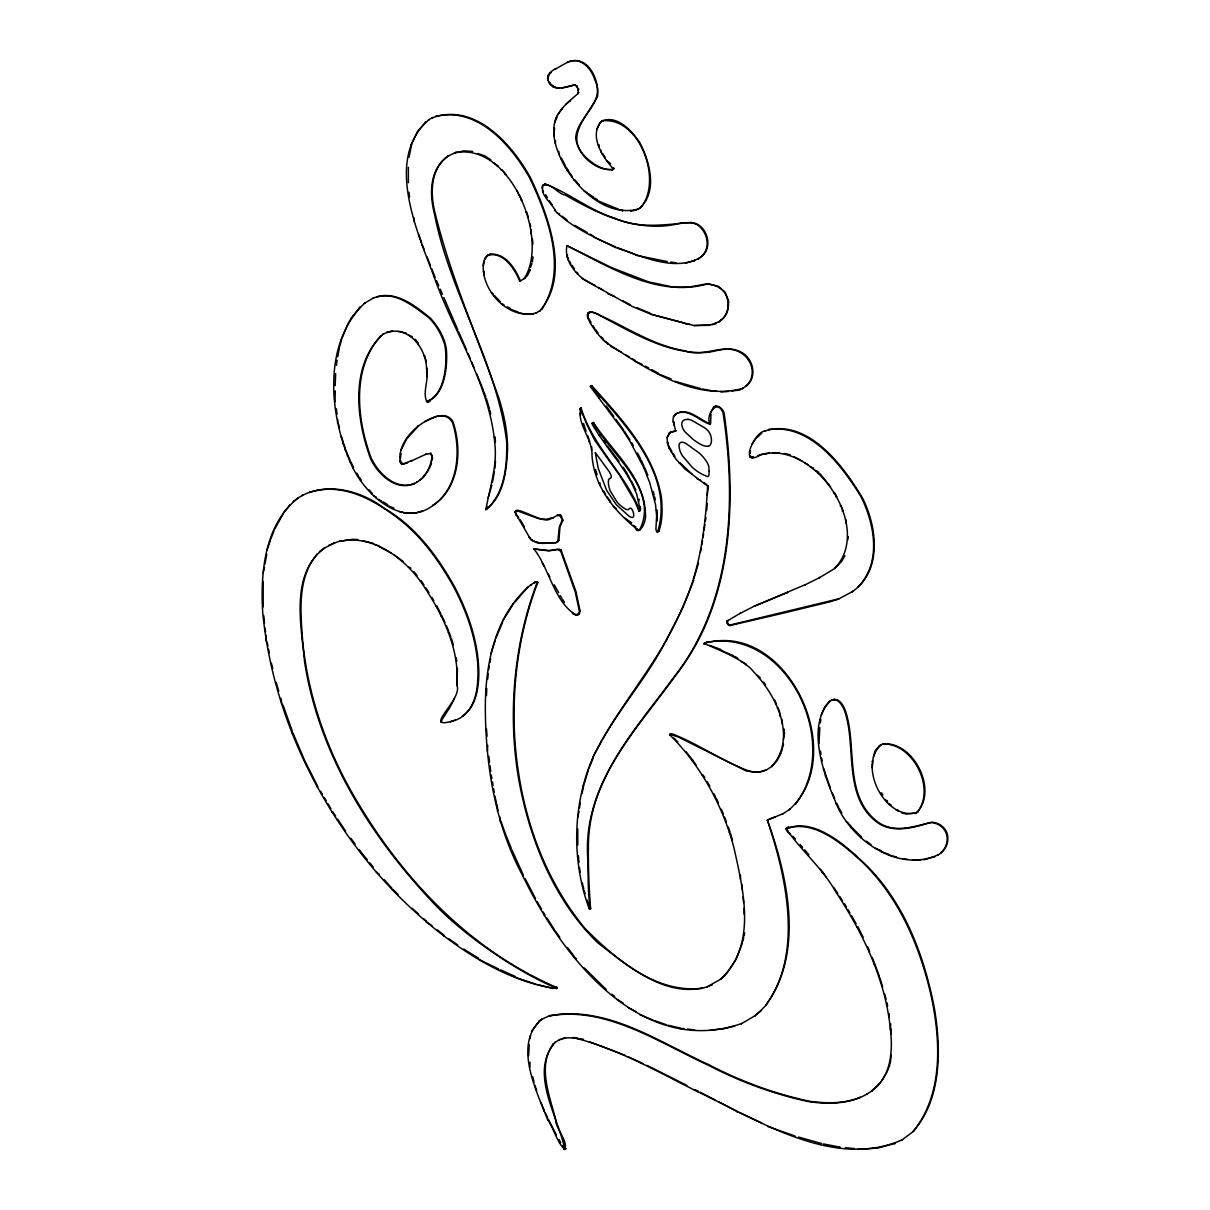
<?xml version="1.0" encoding="UTF-8"?>
<svg xmlns="http://www.w3.org/2000/svg" width="1210" height="1210" viewBox="0 0 1210 1210"><rect width="100%" height="100%" fill="white"/><g stroke="black" fill="none" stroke-linecap="round" stroke-linejoin="round"><path stroke-width="1.5" d="M422.456 477.874L419.658 480.234C427.387 476.755 434.677 455.837 430.73 454.113M575.673 138.016C576.777 117.022 605.998 103.183 594.972 80.283C591.66 68.773 580.543 55.842 567.278 62.436C587.47 53.149 599.918 80.178 597.498 96.558C584.611 120.183 562.242 139.452 590.298 161.096C596.454 166.209 605.514 170.882 613.5 169.234C614.377 167.661 613.001 168.326 612.865 169.536C595.577 171.245 577.987 155.258 575.673 138.016L576.368 137.622M844.232 556.116L844.928 555.708L841.631 561.44L834.597 568.534C875.011 526.607 811.698 435.993 757.702 455.746M433.467 417.662L424.831 421.624C432.802 416.89 447.503 410.75 452.994 422.003C462.447 449.47 459.377 487.706 433.407 505.145C402.627 528.876 366.343 495.268 352.866 467.816C329.165 417.995 321.512 343.625 364.981 302.923L364.286 303.332L373.724 297.872L373.028 298.265C394.399 288.827 415.045 305.616 430.639 318.427C438.383 327.093 444.977 337.877 446.354 349.614C447.776 366.07 444.887 395.292 426.933 401.735C422.003 392.524 429.52 378.548 426.525 368.657C426.313 348.722 408.98 325.309 386.882 332.478L392.569 330.98L391.858 331.389M578.304 92.141C577.684 97.405 579.847 85.592 574.357 85.048C566.658 87.075 553.499 92.005 548.826 82.083C544.984 76.623 550.671 70.83 555.723 68.849L555.027 69.257L567.974 62.028M420.354 479.825L416.83 482.23L417.541 481.837C398.725 493.756 378.17 475.364 370.562 458.651C356.239 419.9 349.539 364.936 383.071 334.232L382.375 334.641L387.578 332.084M413.79 483.818L414.501 483.425C395.927 490.882 378.73 473.67 371.258 458.257C356.905 419.915 351.202 368.203 381.029 335.699L380.318 336.108M780.374 753.391L781.07 752.983L777.38 760.349L771.783 766.459C797.345 737.813 776.412 695.523 753.769 671.973C743.847 658.724 712.524 647.516 704.099 643.402C787.755 619.127 850.07 755.781 789.253 809.672L789.964 809.278L782.22 814.194L782.915 813.785L769.53 819.14L775.413 816.901L774.703 817.31M879.443 1083.389L880.139 1082.98L871.26 1091.299C891.226 1077.293 893.01 1051.399 890.394 1029.362C885.599 979.238 862.503 932.381 835.172 890.832C822.24 867.933 800.581 849.965 786.107 828.714C812.833 819.231 840.33 842.357 859.13 859.1C898.077 894.886 919.539 944.934 931.11 995.618C940.654 1040.192 943.588 1094.158 913.142 1131.501C941.622 1099.073 941.183 1050.114 934.634 1009.639C924.788 957.821 905.715 905.67 868.281 867.207C849.269 848.86 815.177 815.827 786.092 828.941M941.319 852.46L940.624 852.868C947.778 847.318 949.502 835.974 943.709 828.926C940.367 824.857 935.164 822.407 929.885 822.618C913.126 827.761 893.706 833.524 877.658 822.755C842.553 797.027 856.71 747.674 844.943 711.843C843.022 706.595 838.772 697.686 831.663 700.257C838.848 696.476 843.824 706.005 845.639 711.435C857.421 747.266 843.264 796.619 878.354 822.361C894.976 833.826 914.624 826.203 932.033 822.21C937.009 822.467 941.713 825.008 944.753 828.941C951.302 837.486 946.976 850.645 937.508 855.183L938.204 854.774C900.225 872.244 856.408 843.657 838.817 809.414C826.506 781.478 803.667 726.711 830.801 700.545L830.105 700.953L832.374 699.849M556.418 988.509C490.715 980.039 421.019 923.835 376.128 871.896C313.889 799.281 271.932 708.047 262.721 612.502C260.347 572.587 264.415 524.611 298.144 497.93L293.228 501.605L293.924 501.212M263.19 606.921L263.175 581.36M718.921 321.845L709.378 325.354L693.92 325.535L650.95 314.237L631.484 306.13L584.793 280.206C574.342 272.462 563.981 259.575 566.945 245.69L611.368 267.531L648.469 281.87L673.788 287.224L688.792 287.103L707.532 283.73L718.377 286.331L725.259 292.26L728.647 301.199L728.178 308.868L726.529 313.965L723.852 317.882L718.211 322.238L721.493 320.045M657.136 531.81L655.896 529.481L656.637 515.868L655.548 504.706L649.785 482.866L644.038 468.164L630.138 441.635L622.817 430.2L590.525 386.792L591.781 385.733C620.7 417.828 653.687 452.812 661.356 496.947C662.399 508.321 662.838 520.527 658.784 531.205C657.136 532.43 656.606 531.795 658.8 531.145M548.024 80.223L548.614 75.353L550.943 72.494L549.491 73.583M551.73 518.198L551.034 518.606L553.106 517.714L546.103 519.287L538.344 518.591L517.789 511.028L514.719 511.875L530.54 539.221L535.818 542.307L542.201 543.426L555.511 542.851L557.855 541.339L559.292 527.182L562.302 519.846L560.26 515.838L557.084 515.399L560.638 515.158L562.952 520.043L559.988 526.773L558.914 540.099L556.207 542.443M613.077 168.553C603.019 157.618 588.801 136.306 601.022 121.802L600.311 122.21L601.975 121.015L601.279 121.424C616.601 114.058 631.847 130.771 639.697 142.432C649.785 161.611 658.164 192.42 639.228 208.528L639.939 208.12L637.549 209.466L638.26 209.058C606.891 217.482 576.383 188.775 562.726 162.579C557.568 152.006 553.061 140.436 553.862 128.472C554.12 112.908 567.414 102.517 578.274 93.412M430.291 453.478L425.784 454.385L426.495 453.992L411.37 460.95L412.065 460.541C408.829 460.753 403.021 466.954 400.329 462.568C397.213 445.386 411.687 429.172 425.542 421.231M639.636 529.844C660.252 489.475 609.159 453.054 593.233 422.532L592.446 422.971L593.233 422.532C591.055 424.665 592.976 424.755 593.444 422.577C612.366 451.784 645.202 477.572 645.459 515.052C646.533 519.105 640.755 535.697 635.825 528.241C613.243 509.924 593.747 485.301 591.977 454.945C592.643 439.139 576.02 422.668 581.072 408.103C592.038 444.72 622.379 471.068 637.61 505.659C637.534 509.395 641.678 513.63 640.271 506.551L639.44 510.862L640.12 510.484L639.001 511.043L634.887 501.333L620.049 476.029L594.866 440.5L587.576 426.071L580.407 408.511L581.345 408.239L579.908 409.751M713.083 407.861C717.318 403.233 723.338 408.995 724.23 413.608C736.678 502.785 733.139 602.837 674.817 676.481C638.154 727.679 589.179 777.122 588.438 844.414C588.075 865.876 588.983 887.369 590.586 908.77C587.334 894.886 588.62 871.714 587.546 855.349C584.248 783.778 634.66 730.553 674.106 676.889C732.443 602.807 736.708 501.817 722.945 412.338C716.774 398.423 705.536 414.652 709.892 424.271C699.516 420.989 689.05 408.647 677.192 413.26C689.08 407.528 700.151 420.626 710.588 423.863L710.981 414.107L710.27 414.516M913.837 1131.093L901.783 1140.077L902.478 1139.684C834.008 1170.342 758.08 1119.991 697.792 1091.768C658.452 1072.12 619.429 1049.615 576.625 1038.437C570.848 1037.545 564.722 1037.348 559.277 1039.829L559.988 1039.42L554.422 1042.763L555.133 1042.354C528.528 1072.468 558.566 1117.223 564.858 1149.485C556.645 1142.301 554.014 1128.159 547.555 1119.583C536.801 1091.299 512.48 1044.245 541.732 1019.274L538.571 1021.542M528.619 1055.68L529.239 1044.533L528.528 1044.941M818.989 743.409L819.82 727.558M357.071 539.902L357.782 539.494L352.08 539.342L339.617 541.384C371.47 534.26 402.189 556.57 420.369 581.163C441.287 611.64 459.83 647.259 456.911 685.374C463.248 699.985 418.857 732.05 455.459 720.086L454.763 720.495C474.819 713.356 478.918 690.607 478.812 672.049C478.298 641.572 468.013 612.048 453.795 585.368C436.583 554.982 414.652 525.594 383.751 508.003C360.988 490.791 328.5 482.064 301.971 495.616L302.666 495.223L297.448 498.339M462.734 715.927L462.038 716.335C477.768 705.309 478.207 683.635 477.905 666.317C476.12 637.972 466.394 610.687 453.1 585.776C439.079 561.016 422.033 537.074 399.436 519.438C374.555 499.972 342.188 481.777 309.639 492.364L310.335 491.956M487.887 255.31C503.39 251.09 515.036 269.27 519.725 281.31L520.421 280.901C515.324 268.817 506.793 254.766 492.077 253.949C485.286 254.145 482.76 261.768 483.229 267.486C483.304 293.153 510.106 320.211 536.121 312.966L535.425 313.36L540.567 310.41L539.872 310.819C571.12 274.957 548.054 215.244 530.479 177.689C511.845 144.096 474.653 101.912 431.985 117.945L432.681 117.536L428.431 119.911L429.142 119.518C383.479 158.676 417.949 232.88 434.405 277.74C454.068 333.098 489.868 384.599 494.905 444.388C497.249 466.727 489.717 488.053 485.815 509.697C505.024 493.725 507.066 465.351 506.688 441.983C497.023 362.213 449.424 292.442 434.42 213.595C429.202 193.933 429.535 167.903 448.713 155.742L444.766 158.601M485.815 509.697C504.101 495.979 506.642 470.055 507.595 448.819C507.61 431.486 503.98 414.395 498.807 397.924C477.118 336.516 450.649 276.651 435.116 213.187C430.458 194.81 429.958 171.775 445.461 158.192M564.344 1149.379C569.26 1142.089 555.163 1128.401 555.602 1119.386C549.885 1096.124 536.756 1065.45 553.605 1043.716L552.894 1044.109M657.65 531.961C674.681 475.636 625.812 424.937 591.04 386.111C591.297 385.536 590.661 386.353 591.463 385.551M724.351 975.759L725.047 975.351L720.373 979.404C757.581 945.479 743.242 889.713 733.789 847.151C722.521 805.058 700.726 765.567 669.735 734.803C671.505 731.959 676.451 736.179 678.976 736.587C703.131 747.16 725.198 762.542 750.049 771.39C755.509 772.615 761.377 772.252 766.52 769.938L758.065 772.388L746.267 770.936L678.265 736.996L669.886 734.304M427.175 376.885L427.236 368.248L426.525 368.657M441.348 720.797L440.818 721.599L449.772 707.563L454.416 698.624L453.72 699.032M746.812 385.566L742.063 388.788L742.774 388.38C693.451 401.69 644.476 367.628 605.061 341.795C597.906 334.762 591.387 326.518 587.591 317.186C585.368 309.442 597.271 312.558 600.009 315.613C633.692 333.098 669.493 355.513 708.954 352.246C716.139 350.824 723.368 348.601 730.764 349.327C737.298 350.265 743.832 353.335 747.598 358.946C753.996 366.675 753.996 379.214 746.116 385.975C756.976 377.959 753.785 361.049 743.787 353.774C725.939 341.069 704.296 358.432 684.936 350.824C651.101 345.349 622.968 324.416 591.932 311.877C590.435 311.681 588.967 312.24 587.924 313.299M579.439 611.504L575.189 591.72L560.623 551.004L557.296 549.567L548.75 550.898L533.928 548.992C549.113 567.838 554.044 602.172 576.217 615.073C578.879 615.542 578.955 612.23 580.135 611.095L575.899 591.327L561.137 550.338L558.007 549.159L549.461 550.505L533.928 548.992M588.075 315.341L588.62 312.891M918.118 811.759L917.422 812.152C936.056 788.572 913.036 743 883.088 743.984C913.474 740.807 938.839 791.113 916.318 812.878L917.014 812.485C885.569 821.59 857.179 766.248 881.092 744.755L879.156 745.98M433.407 505.145L432.696 505.553C458.681 488.235 461.297 450.574 452.676 423.077C449.318 415.317 439.79 413.956 432.757 418.07M641.497 206.986L640.801 207.394C662.989 181.56 640.287 116.704 602.308 120.788L603.019 120.38M720.797 320.453C729.237 313.798 730.553 299.838 723.716 291.565C719.632 286.619 713.114 284.259 706.837 284.138C657.166 297.705 609.689 266.911 566.945 245.69M335.215 385.642L335.624 373.557L334.928 373.966M796.316 803.516L795.62 803.924C842.462 743.53 787.181 626.644 706.111 642.48L706.806 642.071M589.845 909.3L590.586 908.816L589.588 909.285C591.584 908.135 589.255 910.812 588.544 907.001C571.347 858.752 572.844 803.712 593.202 756.704C618.446 705.158 659.253 662.853 681.517 609.492C700 571.105 705.385 528.165 707.623 486.072L684.845 468.89L675.74 458.862L669.281 448.426L667.375 442.799L667.133 437.566L669.584 432.741L675.664 430.7L672.926 420.46L673.486 416.512L675.997 413.911L674.454 415.03M426.48 401.417C445.356 395.337 447.624 362.41 444.993 345.561C441.786 334.958 436.296 324.658 428.098 317.08C413.366 306.402 396.32 291.444 376.643 297.07L377.338 296.662M755.237 1015.598L754.526 1016.007L761.181 1010.471L755.237 1015.598L741.246 1023.826L741.942 1023.418C640.438 1058.947 561.228 955.461 522.735 875.768C495.208 824.524 485.694 765.99 485.331 708.41C485.24 663.942 495.087 614.09 531.19 584.551L530.479 584.959C532.097 584.853 535.954 580.074 537.754 582.509C519.075 631.272 511.845 684.073 514.658 736.315C518.818 805.331 540.628 874.936 585.201 928.675C615.512 958.97 656.546 994.121 702.299 988.147C662.309 995.996 627.309 965.338 597.816 942.862C554.679 900.86 530.933 842.523 519.619 784.261C507.066 717.575 513.554 643.644 537.391 581.98L534.2 582.751L535.395 582.116M486.496 695.599L486.753 688.505L486.057 688.913M858.707 586.608L857.996 587.001C882.06 562.559 874.558 523.28 860.446 495.661C841.237 464.988 809.808 423.167 768.652 429.731C810.549 421.035 844.187 467.211 862.7 498.399C877.099 527.227 882.483 570.984 852.203 591.75L852.899 591.357L838.212 599.207L830.045 601.793L782.598 613.304L730.023 625.525L727.361 623.634L727.27 620.806M457.456 668.359L456.911 685.374M727.18 623.316L727.966 620.397M549.597 518.924L550.308 518.515C544.939 526.017 510.771 501.379 516.246 514.099L515.551 514.507M542.004 188.034C541.838 186.068 543.411 184.419 545.302 184.177C569.063 192.844 589.542 210.283 614.03 217.921C638.608 229.219 664.94 224.652 690.471 222.459C706.988 222.731 714.717 248.746 700.091 257.533L700.787 257.125L698.215 258.804L698.926 258.395C672.246 271.811 640.982 255.537 615.149 247.43C594.458 237.039 571.922 227.662 555.345 210.979C552.743 203.84 540.507 195.43 542.715 187.641M553.983 135.762L554.558 128.063L553.862 128.472M542.564 308.701L541.853 309.11C567.808 269.649 548.221 216.968 529.783 178.097C511.316 145.366 477.708 106.268 435.736 116.402L436.432 115.994M872.244 767.79L872.879 760.909L872.168 761.317M657.075 521.253L657.091 510.136L656.38 510.544M702.511 255.597L701.815 255.991C711.435 247.082 707.063 230.959 696.869 224.5C691.969 222.277 686.221 222.549 680.988 223.018C640.362 234.059 599.631 214.881 565.236 194.961C559.186 195.128 549.597 180.94 543.078 185.78M786.969 829.349L786.318 829.894L786.848 828.124M408.375 182.695L408.39 167.282M529.678 269.951L530.388 269.558L527.469 275.547L524.248 278.587C549.794 238.748 510.363 142.205 455.202 152.717L463.929 150.872L472.626 151.447L471.915 151.855M768.078 820.002L767.382 820.214C787.392 875.284 804.907 952.467 765.93 1004.966C804.71 952.285 784.821 872.743 767.397 820.138L768.199 819.593L767.458 820.032M890.333 1063.242L891.195 1054.802L890.484 1055.211M577.76 845.109L577.76 829.016M494.86 468.406L495.51 461.524M556.373 988.041C519.347 973.127 461.509 934.362 430.684 900.074C368.808 833.902 318.563 752.529 304.572 661.764C301.245 625.237 289.871 573.737 324.673 547.933L319.38 551.805L320.075 551.397M557.084 987.632C470.947 950.758 403.55 880.154 356.481 800.385C327.623 751.879 308.172 697.474 302.666 641.149C300.655 612.245 296.828 578.032 317.171 554.135L316.476 554.543M783.43 729.509L784.125 729.101L784.443 733.774L783.43 739.688M400.495 457.894L400.979 453.432L400.283 453.841M769.363 429.323L764.599 431.38L765.295 430.987C754.526 431.078 737.646 469.359 761.438 454.385L760.742 454.779M750.185 453.508L750.472 450.861L749.777 451.269M706.701 510.484L707.26 503.526M574.327 614.574L578.607 614.287L580.135 611.095M704.719 643.191L704.326 644.159L704.749 643.055L704.069 643.433M483.803 261.723L484.499 261.315L483.304 265.474M487.69 679.158L488.265 673.546M336.501 365.314L337.03 360.383L336.335 360.777M408.995 157.27L411.733 144.05L411.037 144.459M579.076 811.577L577.669 817.4M579.545 807.947L580.255 802.517M532.324 262.071L532.99 256.974L532.279 257.382M492.53 481.928L494.391 471.885M264.476 567.46L263.084 572.935M264.929 564.087L266.729 554.301M703.086 537.3L703.6 533.716M704.114 530.116L704.885 524.732M705.4 521.132L705.914 517.547M820.319 722.869L820.834 719.405L820.123 719.814M486.526 509.289L486.964 506.43M675.724 431.047L670.295 432.333L667.133 437.566M564.616 1149.485L565.887 1148.592M744.165 935.829L744.664 932.986L743.968 933.394M488.643 669.811L489.294 666.15M489.959 662.505L490.61 658.86M700.499 552.093L701.165 548.387M701.83 544.666L702.496 540.961M337.696 356.814L339.344 347.92L338.649 348.314M599.434 123.118L600.145 122.709L596.772 129.258M581.995 793.639L583.87 784.791L583.175 785.199M529.889 1038.679L530.479 1035.957L529.783 1036.365M782.779 747.205L783.46 744.15L782.764 744.558M531.961 263.659L530.54 267.228M873.408 756.946L875.057 751.758L874.361 752.166M491.139 485.618L491.835 485.21L488.144 497.824M742.849 941.093L743.726 937.584M556.222 117.672L556.918 117.279L554.679 122.754M339.798 346.226L341.613 339.481L340.918 339.889M495.419 639.818L490.897 653.778M270.314 540.719L267.047 549.9M584.37 783.127L588.378 769.893L587.667 770.286M828.638 701.861L829.349 701.452L824.933 706.534L821.227 714.913M781.524 751.561L782.431 748.733L781.736 749.126M417.843 426.268L418.554 425.859L406.605 438.973L401.191 449.772M726.272 973.974L736.103 959.348L742.426 942.847L741.715 943.255M881.016 1081.77L886.658 1072.71L889.894 1064.921L889.199 1065.329M429.353 468.467L431.471 463.385L430.775 463.793M342.173 337.908L347.769 324.25L351.611 317.519L360.066 307.098L359.37 307.506M714.112 407.089L710.769 412.534M412.292 142.538L417.586 131.315L425.875 121.862L425.179 122.27M270.828 538.949L273.974 530.857M693.799 580.135L682.213 609.084L665.409 641.814M565.826 1148.819L564.132 1149.213M485.013 259.469L485.755 257.836L485.044 258.244M673.955 416.694L675.558 414.228M589.058 768.184L593.218 757.989M495.888 638.124L502.513 622.469M760.984 433.528L761.695 433.12L755.433 439.048L751.667 444.72M539.267 1021.149L531.462 1031.389M274.594 529.239L283.367 513.569M561.864 108.613L562.574 108.204L557.25 115.404M602.519 739.416C621.441 706.307 646.715 677.282 664.562 643.448L663.866 643.856M879.867 745.572L875.117 750.669M640.12 510.484L639.061 511.074M422.804 477.3L428.703 469.843L427.992 470.251M658.724 531.311L657.106 530.6M556.479 988.464L557.205 987.995L552.456 988.419L537.285 984.562M486.193 257.125L487.842 255.401M514.477 602.61L527.711 587.183L527.015 587.591M760.485 1010.879L766.626 1004.557M669.78 734.894L670.476 734.485M772.479 766.051L765.809 770.346M580.83 408.859L581.481 408.39L579.983 409.207M721.069 978.996L706.685 987.103L712.221 984.683L711.51 985.091M835.293 568.14L819.367 577.79L820.062 577.382L804.438 585.141L805.134 584.733L754.208 606.24L788.194 592.25L787.483 592.643M592.945 423.137L593.596 422.683L592.144 423.56M590.525 386.792L591.115 386.141M536.968 582.736L537.83 582.887M524.958 278.179L519.725 281.31M589.482 909.164L589.436 907.137L588.741 907.545M669.69 734.485L670.915 733.835M871.956 1090.891L866.602 1094.309L867.298 1093.9C849.813 1104.11 828.744 1104.428 809.233 1101.72C774.037 1094.324 739.885 1081.664 707.971 1065.027C658.709 1042.445 605.938 1005.903 549.325 1015.886C605.923 1004.603 659.314 1042.249 708.667 1064.619C740.58 1081.256 774.733 1093.916 809.929 1101.327C826.687 1103.475 844.353 1103.913 860.25 1097.304L859.554 1097.712M704.371 644.189L705.127 643.811L704.25 644.083M580.467 408.526L581.254 408.178L580.135 408.677M323.977 548.327L334.807 542.715L328.893 545.438L329.589 545.029M547.707 76.381L548.493 75.655M548.826 82.083L550.036 82.567L549.34 82.976M549.612 83.384L553.469 86.152L552.773 86.56M553.227 86.848L555.844 87.286L555.133 87.68M557.054 88.148L559.58 87.816L558.884 88.224M561.742 87.861L575.415 84.7L574.705 85.108M574.19 85.033L575.234 84.655M575.809 85.683L577.215 85.94L577.14 87.18M577.654 88.133L578.803 89.056L578.304 90.523M577.987 93.2L578.788 92.565M577.73 93.624L578.561 93.019M477.889 153.488L484.711 155.893L490.852 159.826L490.156 160.234M569.849 100.854L570.545 100.445L565.675 104.453M493.181 162.594L498.021 165.846L497.31 166.239M501.333 170.277L502.044 169.869L505.84 174.195L505.145 174.588M413.88 221.143L413.805 217.543M555.375 143.582L555.466 140.526M559.035 154.487L558.702 151.341M560.79 158.571L561.485 158.162L565.524 166.088L564.828 166.481M421.579 245.252L422.275 244.843L424.302 249.971M598.3 145.079L599.01 144.671L598.935 146.985M518.409 194.901L519.12 194.492L521.843 200.164L521.147 200.573M566.991 170.141L567.687 169.733L569.214 172.107M542.957 185.311L544.666 184.298M542.488 185.932L543.487 185.085M544.273 184.631L545.302 184.177M544.923 184.57L545.967 184.192M601.309 152.626L601.143 150.358M602.066 154.078L602.777 153.67L605.378 157.769L604.682 158.177M542.655 191.074L543.366 190.666L543.154 192.072M571.695 177.099L572.39 176.69L569.986 173.287M606.649 160.612L610.445 163.547L609.749 163.955M574.205 180.366L574.916 179.957L579.318 185.009M525.775 212.037L526.486 211.629L528.271 217.029L527.56 217.437M548.584 201.132L549.295 200.724L552.259 205.125M612.925 167.963L613.773 168.054M612.925 169.415L613.712 168.75M612.048 170.111L613.576 169.128M583.84 190.575L593.792 197.396L593.082 197.805M434.405 277.74L435.116 277.332L431.728 268.786M555.345 210.979L555.239 209.512M557.039 212.915L559.534 214.185L558.839 214.578M486.541 256.308L490.247 254.221M531.175 233.923L531.281 229.855M597.937 200.845L618.431 209.179M566.507 220.568L567.203 220.16L562.09 216.166M483.44 271.675L484.136 271.282L484.015 275.366M398.105 331.479L402.537 331.767L401.841 332.175M403.474 332.644L405.834 332.871L405.138 333.279M619.505 210.177L623.12 210.464L622.409 210.873M408.496 334.973L412.156 336.622L411.461 337.015M630.712 211.296L636.475 209.799L635.779 210.192M491.381 292.563L493.272 293.924L492.576 294.332M593.928 237.22L615.86 247.037M493.816 295.996L494.527 295.603L500.305 301.804L499.609 302.197M416.421 341.901L418.115 342.748L418.358 344.487M566.764 255.234L567.46 254.826L567.278 257.261M567.611 258.274L568.307 257.866L568.413 260.271M569.834 263.16L569.789 261.33M501.424 303.74L503.95 304.708L503.254 305.117M457.062 330.149L457.758 329.74L443.873 297.63M570.636 264.551L570.53 262.751M334.958 401.932L335.276 390.906M571.483 265.898L572.179 265.504L574.402 268.711L573.691 269.119M424.09 356.012L424.801 355.604L424.755 358.069M509.712 308.989L518.061 311.998M576.02 272.174L577.896 273.188L577.185 273.596M425.723 362.153L425.996 359.718M518.893 312.997L522.614 313.481M582.192 278.391L595.229 285.53M523.416 314.328L533.686 313.798L532.99 314.207M337.62 423.258L337.772 419.507M635.462 255.144L667.36 261.602M340.751 436.84L341.447 436.432L342.959 441.559M342.763 443.677L343.474 443.268L345.576 449.409L344.865 449.802M607.496 293.561L614.589 296.51M426.933 401.735L427.841 401.417M427.523 401.947L428.416 401.584M427.901 402.007L429.868 401.13M428.597 401.917L429.731 401.251M588.393 312.815L589.482 312.195M587.682 313.723L588.499 313.103M587.515 314.222L588.287 313.556M587.515 316.808L588.211 316.415L587.939 318.291M347.255 455.898L347.966 455.489L346.166 450.922M588.423 319.38L589.119 318.971L590.994 322.389L590.298 322.798M685.374 263.266L694.873 260.422L694.177 260.831M349.932 461.917L350.628 461.509L353.562 467.408L352.866 467.816M482.669 390.633L483.365 390.24L476.785 374.192M289.341 505.432L290.052 505.024L283.533 512.632M597.332 333.325L598.027 332.931L595.456 329.407M485.8 399.224L486.496 398.816L489.46 408.798M357.782 476.317L358.493 475.923L356.784 473.125M602.519 339.329L608.343 343.64L607.647 344.048M360.474 480.37L361.185 479.962L359.385 477.269M650.95 314.237L684.739 323.282M399.769 460.98L400.465 460.42L401.115 462.311M400.419 462.719L401.206 462.462M400.722 463.143L403.278 463.717L407.467 462.386L406.772 462.78M400.933 463.385L401.75 463.082M401.281 463.687L402.098 463.354M401.523 463.838L402.386 463.521M401.826 463.99L402.688 463.642M402.143 464.095L403.142 463.733M402.567 464.126L403.535 463.672M610.279 346.09L621.441 352.216M430.185 453.387L431.078 453.19M431.047 454.673L432.257 455.429L431.864 457.017M371.44 493.68L372.151 493.287L369.05 489.823M431.909 458.635L432.605 458.242L431.425 461.297M373.557 495.782L376.431 497.265L375.72 497.658M378.201 499.564L381.392 500.834L380.696 501.242M685.783 324.189L689.745 324.325M494.285 437.218L494.996 436.81L495.45 442.195M693.92 325.535L710.073 324.945L709.378 325.354M591.599 385.612L590.404 386.489L591.115 385.763M634.811 361.155L642.041 364.316M388.455 505.916L393.976 508.17M594.503 392.04L595.199 391.647L599.721 397.561L599.026 397.954M712.493 324.704L716.154 323.267L715.443 323.66M398.998 511.543L402.189 512.057L401.478 512.465M403.762 513.055L416.18 512.798L422.577 511.028L421.882 511.437M580.074 413.548L580.77 413.139L580.467 415.393M362.97 540.794L373.194 543.29M657.65 373.633L671.036 378.866M374.223 544.349L378.866 545.831M582.857 423.969L583.568 423.576L586.063 431.244M592.204 423.258L593.444 422.577M379.471 546.875L391.163 553.015M675.104 381.377L700.605 388.607M588.862 440.863L589.557 440.47L589.467 442.376M592.507 424.922L599.237 435.555L599.948 435.146M622.817 430.2L623.513 429.792L615.92 419.371M591.69 450.226L591.705 446.777M266.2 641.103L266.109 635.28M606.77 446.626L607.481 446.218L618.976 461.252L618.265 461.645L613.833 455.928L599.237 435.555M710.603 391.072L716.501 391.148M408.118 566.613L410.855 568.261L410.16 568.655M721.009 392.025L728.45 391.45M514.794 511.603L516.504 510.56M514.689 511.966L515.46 511.27M516.171 510.892L517.26 510.454M673.168 422.003L673.864 421.594L674.015 425.058M516.11 515.445L516.806 515.036L518.667 517.668L517.956 518.077M594.836 470.04L595.532 469.646L597.105 474.728M416.331 575.869L417.042 575.461L413.896 571.695M737.465 390.497L740.535 389.378L739.824 389.786M669.584 432.741L671.217 431.804M713.764 407.18L715.292 406.318M668.782 433.483L669.871 432.681M671.021 432.03L672.246 431.501M715.034 406.575L716.154 406.106M519.498 520.209L520.209 519.816L522.281 523.174L524.474 527.015L523.779 527.424M636.914 453.523L637.61 453.115L640.574 458.923M674.787 431.531L676.118 430.745M420.369 581.163L421.08 580.77L423.969 584.914M667.375 442.799L668.086 442.391L667.844 444.675M599.086 483.123L599.782 482.714L600.296 485.996M640.619 460.783L641.315 460.375L644.053 466.289M668.48 446.566L669.175 446.157L668.858 447.503M669.281 448.426L669.977 448.018L671.807 451.421L671.111 451.814M618.265 461.645L626.432 473.806L627.128 473.397L623.195 467.257M557.84 515.127L558.944 514.658M558.808 515.067L559.822 514.734M559.292 515.188L560.154 514.855M559.943 515.566L560.805 515.294M560.26 515.838L560.956 515.43M644.038 468.164L644.733 467.756L647.849 475.243L647.153 475.651M603.185 491.805L603.881 491.396L605.56 494.285L604.849 494.693M560.865 516.504L561.697 516.292M275.487 682.879L276.198 682.47L278.814 691.258M528.936 537.089L530.404 537.815L529.708 538.208M672.578 454.249L673.274 453.841L674.817 456.185L674.121 456.594M639.561 506.96L636.596 493.892L628.05 474.986M561.969 521.223L562.756 520.648M530.872 539.584L531.916 539.494L531.22 539.902M606.633 497.492L607.344 497.083L610.505 501.545L609.795 501.938M532.279 540.704L537.875 542.307L537.164 542.715M538.495 542.987L554.346 542.655M679.173 463.097L679.869 462.689L692.165 474.214M435.918 605.983L436.613 605.59L440.939 613.954M613.122 506.173L616.253 508.548M558.007 541.082L558.823 540.401M557.704 541.566L558.566 540.93M555.889 542.776L558.233 541.369M281.794 703.948L280.917 698.276M638.381 499.639L639.077 499.231L638.789 501.545M441.105 616.026L441.801 615.633L444.962 622.469M558.854 549.703L559.701 549.34M559.307 549.839L560.003 549.446M559.459 549.915L560.457 549.703M559.897 550.217L560.608 549.809M560.018 550.308L560.82 549.99M560.124 550.399L561.047 550.217M560.336 550.626L561.137 550.338M561.334 550.595L560.533 550.868L561.425 550.747M653.96 497.31L654.67 496.917L655.291 499.866M624.42 517.82L631.68 522.796L630.985 523.189M638.638 510.726L639.394 510.393L638.789 510.907M696.854 478.676L700.635 480.385M749.807 456.427L750.805 456.427M749.913 456.609L750.684 456.276M750.034 456.76L750.865 456.503M750.23 456.972L751.077 456.669M750.442 457.123L753.497 457.153L752.786 457.561M633.344 525.382L635.931 526.94L635.22 527.348M448.396 632.543L449.091 632.134L450.816 636.868M751.319 457.531L752.287 457.183M752.091 457.652L753.27 457.214M536.862 582.555L537.558 582.161L536.378 582.252M707.623 486.072L708.319 485.679L707.26 495.238M635.976 528.573L637.065 528.891L636.279 529.163M765.189 453.947L769.197 453.13M636.46 529.436L637.156 529.027M636.551 529.572L637.352 529.284M636.747 529.814L639.167 530.086M636.974 530.025L637.67 529.617M637.186 530.207L637.897 529.798M637.413 530.358L638.23 530.01M637.761 530.494L638.562 530.131M450.68 638.85L451.375 638.441L453.372 644.764L452.676 645.172M637.972 530.555L640.332 529.436M512.662 604.395L513.358 603.987L502.543 621.138M774.929 453.054L779.195 452.721M292.26 733.411L292.971 733.003L304.648 760.47L317.806 786.515L317.096 786.923M784.398 453.508L790.16 454.718L789.449 455.126M656.395 531.008L657.181 530.721M657.257 530.827L656.561 531.235L657.423 531.039M656.803 531.538L657.635 531.266M657 531.719L657.968 531.477M559.67 596.167L560.381 595.759L561.985 598.405M455.58 658.149L456.276 657.741L456.73 661.31M562.09 600.13L562.786 599.721L564.495 602.277M810.246 466.848L813.513 468.134L812.802 468.542M815.343 470.463L817.446 471.234L818.822 472.535L818.126 472.928M572.39 613.409L574.054 613.667L573.358 614.075M819.472 474.32L820.183 473.912L830.62 486.919M576.217 615.073L577.215 614.68M578.728 613.863L579.59 613.183M576.822 615.073L577.805 614.62M578.35 614.332L579.257 613.712M577.382 614.937L578.834 614.12M697.792 563.633L698.488 563.225L693.769 578.849M833.66 492.833L834.356 492.425L836.791 496.66L836.095 497.053M440.667 720.857L441.438 720.237M450.271 721.826L453.266 720.888L452.57 721.296M840.209 505.81L840.92 505.402L842.871 510.514L842.16 510.923M331.963 812.091L332.659 811.683L335.669 816.16M485.8 729.479L486.496 729.086L487.04 736.3M845.835 523.249L845.654 519.256M847.635 537.089L848.331 536.68L847.62 540.31M487.433 751.153L487.721 745.33M726.968 621.123L740.565 613.122M726.832 621.501L727.633 620.806M727.739 624.209L729.04 624.42L728.329 624.829M728.496 624.965L729.343 624.678M728.964 625.267L838.908 598.799L838.212 599.207M729.282 625.419L730.129 625.056M729.585 625.51L730.583 625.131M730.023 625.525L730.855 625.086M360.701 852.99L361.412 852.581L367.341 859.856M720.041 649.876L733.623 655.775L732.912 656.183M600.931 741.337L601.642 740.928L593.202 756.704M376.128 871.896L379.32 874.24M741.367 661.522L746.267 664.29L745.557 664.698M497.325 810.851L498.021 810.458L494.905 796.044M500.517 822.422L499.851 817.053M756.628 674.908L760.122 677.645L759.426 678.054M392.252 889.789L392.963 889.38L398.06 894.492M669.735 734.803L671.187 733.88M504.752 834.416L505.447 834.023L501.212 822.014M764.705 684.845L765.401 684.436L763.676 682.122M677.055 742.305L677.751 741.896L674.015 738.085M511.24 850.418L511.936 850.01L523.446 875.359L522.735 875.768M775.625 704.054L776.321 703.645L774.445 699.622M777.319 708.137L778.03 707.729L779.558 711.843L780.178 716.38M692.377 760.984L693.073 760.591L696.068 764.902M425.844 921.672L432 925.635M782.356 724.17L781.751 719.088M702.36 775.368L703.055 774.975L704.78 777.728M833.342 699.788L834.476 699.319M706.655 782.28L707.366 781.872L709.801 786.137M443.556 935.859L444.252 935.451L437.445 929.991M715.503 798.6L716.214 798.192L718.422 802.88M581.526 883.209L582.237 882.801L583.795 888.987M544.303 915.456L545.014 915.047L543.26 912.053M479.432 959.621L498.792 969.104L498.096 969.497M823.36 769.469L824.055 769.061L825.931 775.489L825.235 775.897M553.605 929.9L554.301 929.492L546.875 917.936M729.327 832.314L730.038 831.905L728.239 826.974M516.655 977.816L535.758 984.108L535.062 984.501M786.47 828.063L788.693 826.717M786.152 828.517L786.923 827.958M787.044 831.149L788.149 831.24L787.438 831.648M836.065 803.864L836.775 803.455L838.832 807.615M788.103 832.359L790.584 833.645L789.873 834.053M573.374 956.475L576.383 958.728M838.817 809.414L839.513 809.006L841.797 813.029M880.85 793.246L881.561 792.853L882.892 794.97L882.196 795.378M583.734 968.439L584.43 968.045L606.21 989.508L605.514 989.901M740.429 879.11L740.505 875.178M555.572 987.405L556.373 987.058M555.783 987.526L556.585 987.178M555.98 987.663L556.781 987.345M556.192 987.844L556.978 987.541M846.334 821.59L848.634 823.329M801.867 847.696L802.563 847.287L800.203 844.55M885.191 799.568L887.55 801.171L886.854 801.58M888.563 803.47L891.029 804.832L890.333 805.24M851.22 827.852L851.931 827.443L861.717 837.29L861.006 837.683M808.204 855.198L808.915 854.804L804.68 849.783M895.854 809.717L898.44 810.519L897.744 810.927M901.51 812.833L904.082 813.135L903.386 813.543M905.231 814.073L915.849 813.075L915.138 813.483M744.074 914.155L744.195 908.211M821.998 872.561L822.709 872.153L825.991 876.721M875.057 848.104L881.364 850.796M616.782 999.294L623.195 1003.075M882.06 851.976L888.337 854.063M561.954 1038.83L565.448 1037.772L564.752 1038.165M889.032 855.077L896.595 856.998M628.202 1007.673L636.112 1011.62M576.625 1038.437L583.371 1039.284L582.675 1039.692M529.935 1067.008L530.025 1062.304M903.114 859.1L907.334 859.176M588.846 1041.568L624.904 1055.271M639.742 1014.645L653.218 1020.181M917.014 860.34L921.173 859.66M923.926 859.781L934.831 856.62L934.12 857.013M665.984 1025.293L666.68 1024.885L654.897 1020.771M679.627 1028.53L683.907 1028.591M857.164 927.193L857.86 926.784L863.229 937.387M543.456 1110.78L544.152 1110.372L541.067 1102.93M547.555 1119.583L548.251 1119.174L556.298 1134.693M721.205 1029.362L734.682 1026.05L733.986 1026.458M868.931 951.635L869.642 951.226L867.525 946.613M560.018 1142.905L560.714 1142.497L558.914 1139.366M874.059 964.128L874.754 963.72L879.277 976.152L878.581 976.561M564.783 1148.759L563.936 1148.986L564.586 1148.517L562.65 1145.507M697.792 1091.768L698.488 1091.375L695.16 1089.65M889.199 1016.884L889.395 1013.753M737.208 1112.323L737.903 1111.914L718.195 1101.644M890.394 1029.362L890.726 1023.887M767.669 1126.434L794.909 1136.009L794.199 1136.417M821.061 1144.025L821.772 1143.616L798.494 1137.022M839.362 1147.564L840.058 1147.156L823.602 1143.979M857.24 1149.364L877.779 1148.048L895.052 1143.374L894.356 1143.783M541.021 1019.682L550.021 1015.477M448.002 156.15L455.913 152.309M675.301 414.304L677.887 412.867M739.87 613.53L754.904 605.832M880.396 745.163L883.784 743.59M552.395 518.122L558.158 514.825M638.472 530.494L639.772 529.798M767.518 819.987L770.226 818.731M334.111 543.124L340.328 540.991M701.603 988.54L707.381 986.694M762.935 454.098L765.9 453.538M731.732 391.148L736.557 390.361M710.209 1030.103L720.237 1029.12M772.449 452.827L775.64 452.646M687.9 419.356L685.042 419.658A13.87 8.001 60 0 0 682.924 421.019A10.209 5.899 60 0 0 681.865 423.213A5.717 3.297 60 0 0 681.986 425.92A9.136 5.279 60 0 0 685.42 432.272L693.043 439.336A50.744 29.297 60 0 0 701.543 444.796A21.069 12.16 60 0 0 708.016 446.278M912.582 859.735L917.724 859.932M845.427 1147.7L854.366 1148.608M572.905 1037.575L577.321 1038.029M687.492 1029.06L694.646 1029.997M670.854 262.071L676.087 262.767M702.39 388.955L711.298 390.679M668.389 1025.293L680.322 1028.122M709.605 645.323L720.736 649.467M617.554 247.672L634.463 254.1M637.05 307.748L650.027 313.163M500.486 969.86L515.672 976.652M628.277 1056.814L643.463 1063.772M646.836 1065.314L686.856 1085.37M739.597 1112.701L761.604 1122.895M700.136 1092.222L714.913 1099.935M622.59 300.7L630.576 304.89M645.293 366.101L648.56 367.885M651.827 369.67L658.346 373.24M794.35 456.866L802.109 461.161M507.338 306.826L510.408 308.595M574.947 225.408L587.062 232.426M590.087 234.18L593.127 235.935M598.466 287.435L603.336 290.294M735.03 656.606L737.858 658.27M805.058 462.931L808.008 464.685M382.95 501.772L387.608 504.585M626.13 355.059L629.26 356.95M632.391 358.856L635.507 360.746M463.657 949.048L478.646 958.29M595.002 198.153L597.422 199.68M703.706 482.503L706.791 484.62M448.728 938.627L457.683 944.965M394.218 555.027L403.157 561.485M866.345 841.147L871.034 844.625M611.852 994.197L614.665 996.541M412.171 908.347L418.705 914.216M423.939 918.919L426.54 921.264M415.045 339.193L417.132 341.492M601.446 337L603.215 338.921M384.281 879.746L391.722 888.004M792.898 836.186L795.394 839.014M849.435 824.388L851.099 826.43M369.715 862.76L373.27 867.131M820.41 869.264L822.709 872.153M686.085 751.758L693.073 760.591M567.445 947.596L574.069 956.082M350.87 838.303L355.09 844.02M359.294 849.722L361.412 852.581M606.165 405.955L613.757 416.391M833.675 887.384L837.774 893.403M555.39 931.034L559.761 937.19M603.714 440.682L605.59 443.45M337.666 819.155L345.652 831.104M593.006 325.732L594.639 328.182M839.695 896.368L842.553 900.815M844.459 903.779L846.38 906.744M624.436 431.229L629.926 439.805M594.17 426.041L596.091 429.081M425.95 587.879L428.96 592.613M545.665 194.689L547.48 197.699M566.25 167.298L567.687 169.733M320.589 791.234L322.45 794.38M324.31 797.526L326.171 800.672M328.016 803.818L330.814 808.537M537.164 901.586L541.52 909.073M626.432 473.806L630.092 480.173M431.909 597.407L433.8 600.674M631.68 442.709L633.375 445.688M848.21 909.769L849.965 912.869M851.719 915.955L856.105 923.699M548.145 573.797L549.9 576.928M554.271 584.778L558.627 592.613M516.851 190.363L518.364 193.116M542.171 562.786L543.85 565.932M713.809 793.578L715.413 796.649M525.155 878.657L535.44 898.44M631.544 481.232L635.855 490.095M545.529 1113.306L547.57 1117.707M348.631 457.002L349.962 459.997M458.499 331.434L466.576 350.038M436.568 280.72L438.761 285.787M440.228 289.175L442.421 294.242M832.419 793.2L834.597 798.328M721.296 809.172L723.293 813.937M468.043 353.471L470.251 358.689M471.719 362.153L473.912 367.371M872.198 957.473L874.119 962.162M446.535 625.888L448.456 630.576M505.447 834.023L511.286 848.407M427.009 256.822L430.382 265.368M587.758 435.857L588.952 438.927M484 391.949L485.875 397.107M724.639 817.113L726.439 822.044M283.11 705.279L292.351 731.264M826.491 777.077L830.408 788.194M418.751 234.528L421.685 243.119M587.062 899.938L588.71 904.929M879.836 977.937L882.665 986.831M535.032 1085.506L536.635 1090.694M584.188 890.53L585.126 893.63M730.538 833.554L732.504 840.148M884.661 993.954L886.083 999.278M653.249 491.502L654.186 495.102M532.748 1076.87L534.049 1082.043M271.418 663.231L272.719 668.48M489.944 410.462L490.731 413.775M886.93 1002.682L887.671 1005.918M530.056 223.82L530.661 226.618M338.664 424.544L339.375 427.916M267.244 642.434L267.924 645.898M268.605 649.362L269.285 652.825M821.529 757.672L822.18 760.999M491.26 774.96L491.865 778.484M492.47 781.993L493.09 785.502M493.695 789.011L494.3 792.52M579.499 867.585L580.195 872.123M265.05 628.066L265.58 631.665M820.516 751.077L820.985 754.359M408.95 192.254L409.57 196.897M488.84 756.356L489.551 761.982M490.02 765.718L490.731 771.33M336.44 408.844L337.03 414.334M741.7 884.238L742.274 889.758M743.046 897.139L743.621 902.675M532.4 238.839L532.929 244.163M263.765 615.633L264.445 622.711M578.365 855.682L579.015 862.488M891.089 1028.954L891.18 1034.399M708.031 446.293A8.757 5.052 60 0 0 710.467 444.645A13.37 7.714 60 0 0 710.754 435.691A7.653 4.417 60 0 0 708.485 431.38A12.977 7.487 60 0 0 704.87 427.962L692.135 420.536A19.859 11.465 60 0 0 687.9 419.356M610.067 478.449A3.933 2.269 60 0 0 611.171 477.315A3.055 1.77 60 0 0 610.944 475.167A14.46 8.349 60 0 0 608.933 471.25L595.244 452.48L598.194 468.24L606.649 490.383L616.283 504.646L628.898 516.02A9.62 5.551 60 0 0 632.225 517.441A3.267 1.875 60 0 0 633.586 516.231A7.729 4.462 60 0 0 633.39 512.813A10.436 6.02 60 0 0 632.452 510.212A2.874 1.649 60 0 0 631.302 508.608A2.057 1.195 60 0 0 630.077 508.2A5.869 3.388 60 0 0 628.958 509.017A4.553 2.632 60 0 1 626.598 509.531A21.916 12.644 60 0 1 622.167 506.854A28.541 16.486 60 0 1 617.236 502.301L610.309 491.109A21.916 12.66 60 0 1 608.63 485.059A15.427 8.909 60 0 1 608.509 480.4A5.112 2.949 60 0 1 610.052 478.419M709.136 471.129L708.969 474.955A3.464 1.996 60 0 1 708.289 476.271A3.827 2.208 60 0 1 706.791 476.317L703.086 474.713A43.152 24.911 60 0 1 692.059 467.136L682.5 455.883A13.567 7.835 60 0 1 679.082 446.823A7.063 4.084 60 0 1 681.502 442.24A13.779 7.956 60 0 1 685.858 443.435L699.41 453.175A28.042 16.184 60 0 1 704.598 458.802L706.897 462.084A8.651 4.991 60 0 1 708.909 467.589L709.136 471.129M441.529 721.205L440.894 721.659L441.529 721.205M537.467 582.04L536.801 582.479L537.558 582.161M591.705 385.672L590.964 386.066L591.781 385.733"/></g></svg>
